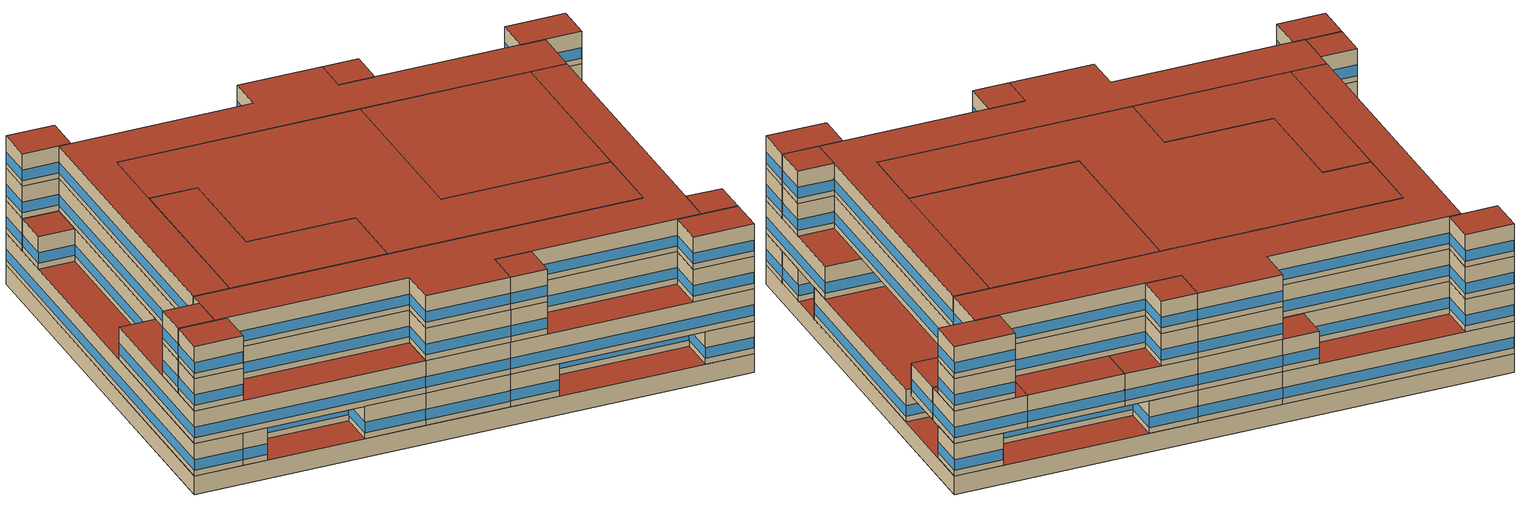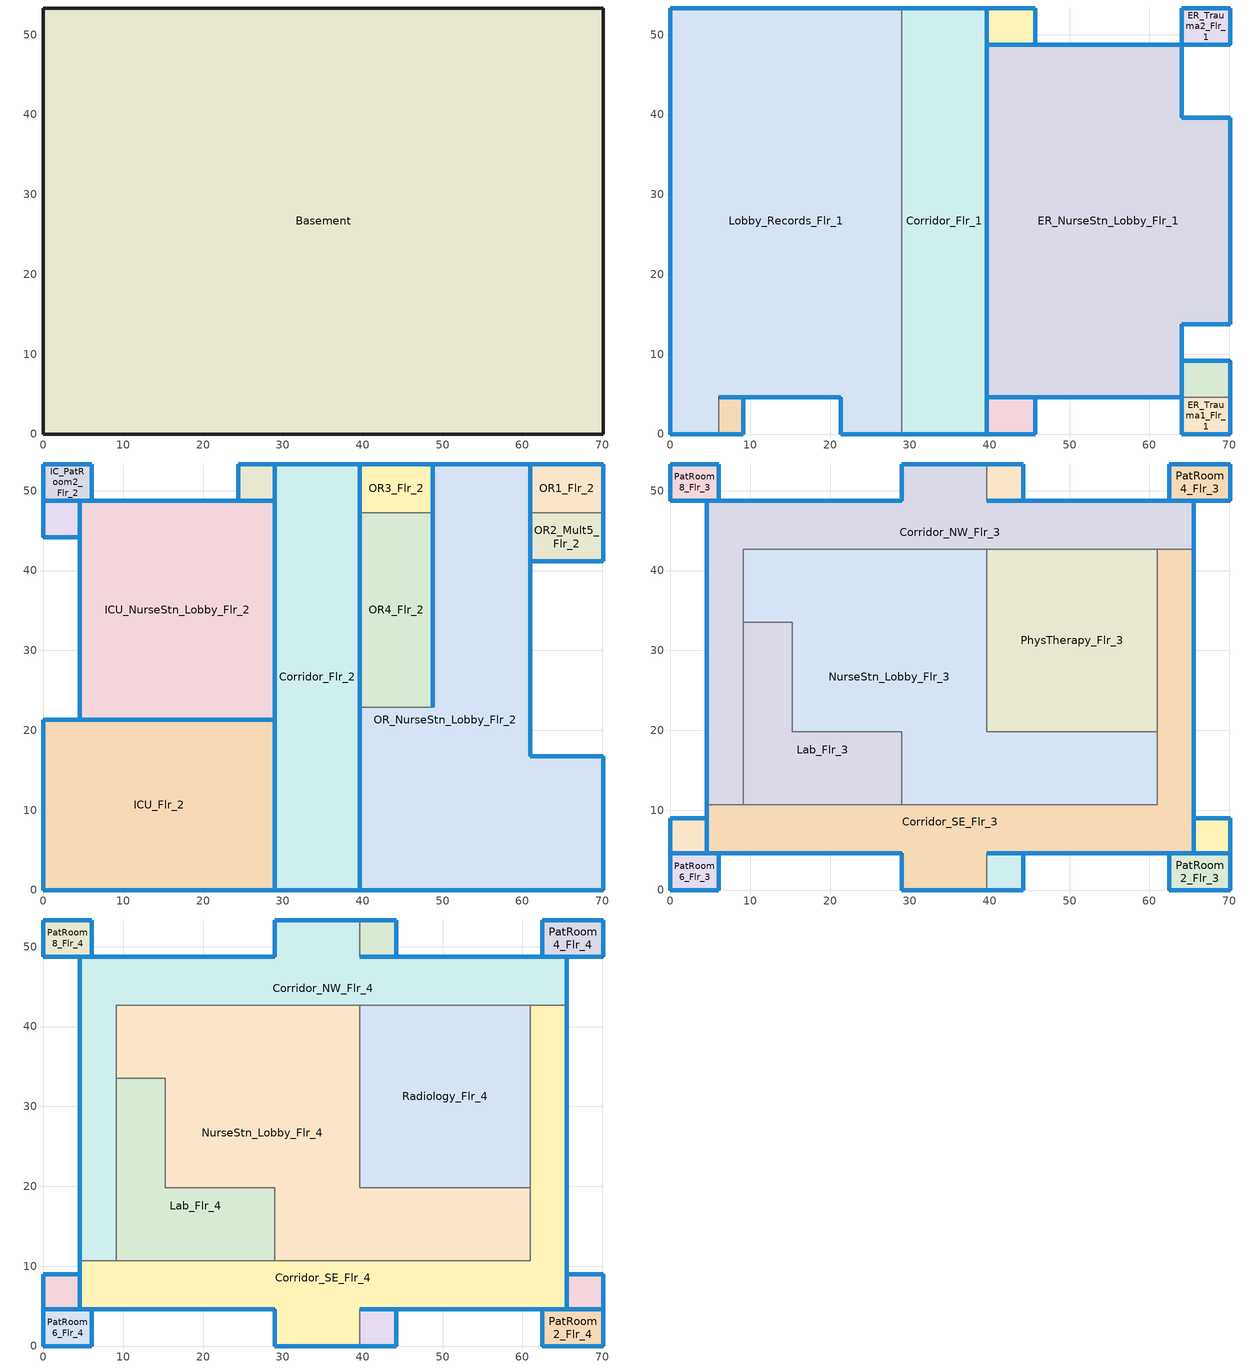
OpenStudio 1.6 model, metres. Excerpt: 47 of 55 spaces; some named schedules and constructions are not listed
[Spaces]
Basement
 floor ground: 70.1,53.34 70.1,0 0,0 0,53.34 z-2.44
 wall ground: 0,0 70.1,0 70.1,53.34 0,53.34 0,0 z-2.44:0
 roof outside: 70.1,0 70.1,53.34 0,53.34 0,0 z0
Office1_Mult4_Flr_1
 floor outside: 9.14,4.57 9.14,0 6.1,0 6.1,4.57 z0
 wall outside: 6.1,0 9.14,0 9.14,4.57 6.1,4.57 z0:4.27
 wall to Lobby_Records_Flr_1: 6.1,4.57 6.1,0 z0:4.27
 window: 6.12,0 9.12,0 / 9.12,4.57 6.12,4.57 z0.76:2.17; 9.14,0.03 9.14,4.55 z0.76:2.16
 roof outside: 9.14,0 9.14,4.57 6.1,4.57 6.1,0 z4.27
ER_NurseStn_Lobby_Flr_1
 floor outside: 64.01,48.77 64.01,39.62 70.1,39.62 70.1,13.72 64.01,13.72 64.01,4.57 39.62,4.57 39.62,48.77 z0
 wall outside: 64.01,13.72 70.1,13.72 70.1,39.62 64.01,39.62 64.01,48.77 39.62,48.77 39.62,4.57 64.01,4.57 64.01,13.72 z0:4.27
 window: 64.01,4.6 64.01,13.69 / 64.01,39.65 64.01,48.74 / 63.98,48.77 39.65,48.77 / 70.1,13.74 70.1,39.6 / 64.03,13.72 70.08,13.72 / 39.65,4.57 63.98,4.57 / 70.08,39.62 64.03,39.62 z0.76:2.15; 39.62,48.74 39.62,4.6 z0.76:2.14
 roof outside: 64.01,4.57 64.01,13.72 70.1,13.72 70.1,39.62 64.01,39.62 64.01,48.77 39.62,48.77 39.62,4.57 z4.27
ER_Trauma1_Flr_1
 floor outside: 70.1,4.57 70.1,0 64.01,0 64.01,4.57 z0
 wall outside: 64.01,4.57 64.01,0 70.1,0 70.1,4.57 z0:4.27
 wall to ER_Exam3_Mult4_Flr_1: 70.1,4.57 64.01,4.57 z0:4.27
 window: 64.03,0 70.08,0 z0.76:2.15; 64.01,4.55 64.01,0.03 / 70.1,0.03 70.1,4.55 z0.76:2.16
 roof outside: 70.1,0 70.1,4.57 64.01,4.57 64.01,0 z4.27
ER_Exam3_Mult4_Flr_1
 floor outside: 70.1,9.14 70.1,4.57 64.01,4.57 64.01,9.14 z0
 wall outside: 70.1,4.57 70.1,9.14 64.01,9.14 64.01,4.57 z0:4.27
 window: 70.1,4.6 70.1,9.12 / 64.01,9.12 64.01,4.6 z0.76:2.16; 70.08,9.14 64.03,9.14 z0.76:2.15
 roof outside: 70.1,4.57 70.1,9.14 64.01,9.14 64.01,4.57 z4.27
Lobby_Records_Flr_1
 floor outside: 28.96,53.34 28.96,0 21.34,0 21.34,4.57 6.1,4.57 6.1,0 0,0 0,53.34 z0
 wall outside: 6.1,4.57 21.34,4.57 21.34,0 28.96,0 / 28.96,53.34 0,53.34 0,0 6.1,0 z0:4.27
 wall to Corridor_Flr_1: 28.96,0 28.96,15.24 28.96,53.34 z0:4.27
 window: 0,53.31 0,0.03 z0.76:2.14; 21.37,0 28.93,0 / 0.03,0 6.07,0 / 28.93,53.34 0.03,53.34 / 6.12,4.57 21.32,4.57 z0.76:2.15; 21.34,4.55 21.34,0.03 z0.76:2.16
 roof outside: 28.96,0 28.96,53.34 0,53.34 0,0 6.1,0 6.1,4.57 21.34,4.57 21.34,0 z4.27
ER_Exam1_Mult4_Flr_1
 floor outside: 45.72,4.57 45.72,0 39.62,0 39.62,4.57 z0
 wall outside: 45.72,4.57 39.62,4.57 39.62,0 45.72,0 45.72,4.57 z0:4.27
 window: 39.62,4.55 39.62,0.03 / 45.72,0.03 45.72,4.55 z0.76:2.16; 39.65,0 45.69,0 / 45.69,4.57 39.65,4.57 z0.76:2.15
 roof outside: 45.72,0 45.72,4.57 39.62,4.57 39.62,0 z4.27
ER_Trauma2_Flr_1
 floor outside: 70.1,53.34 70.1,48.77 64.01,48.77 64.01,53.34 z0
 wall outside: 64.01,53.34 64.01,48.77 70.1,48.77 70.1,53.34 64.01,53.34 z0:4.27
 window: 70.08,53.34 64.03,53.34 / 64.03,48.77 70.08,48.77 z0.76:2.15; 70.1,48.79 70.1,53.31 / 64.01,53.31 64.01,48.79 z0.76:2.16
 roof outside: 70.1,48.77 70.1,53.34 64.01,53.34 64.01,48.77 z4.27
ER_Triage_Mult4_Flr_1
 floor outside: 45.72,53.34 45.72,48.77 39.62,48.77 39.62,53.34 z0
 wall outside: 39.62,48.77 45.72,48.77 45.72,53.34 39.62,53.34 39.62,48.77 z0:4.27
 window: 39.65,48.77 45.69,48.77 / 45.69,53.34 39.65,53.34 z0.76:2.15; 45.72,48.79 45.72,53.31 / 39.62,53.31 39.62,48.79 z0.76:2.16
 roof outside: 45.72,48.77 45.72,53.34 39.62,53.34 39.62,48.77 z4.27
Corridor_Flr_1
 floor outside: 39.62,53.34 39.62,0 28.96,0 28.96,53.34 z0
 wall outside: 28.96,0 39.62,0 39.62,53.34 28.96,53.34 z0:4.27
 window: 39.6,53.34 28.98,53.34 / 28.98,0 39.6,0 z0.76:2.15; 39.62,0.03 39.62,53.31 z0.76:2.14
IC_PatRoom1_Mult5_Flr_2
 floor outside: 28.96,53.34 28.96,48.77 24.38,48.77 24.38,53.34 z4.27
 wall outside: 28.96,53.34 24.38,53.34 24.38,48.77 28.96,48.77 28.96,53.34 z4.27:8.54
 window: 24.41,48.77 28.93,48.77 / 28.96,48.79 28.96,53.31 / 24.38,53.31 24.38,48.79 / 28.93,53.34 24.41,53.34 z5.03:6.43
 roof outside: 28.96,48.77 28.96,53.34 24.38,53.34 24.38,48.77 z8.54
ICU_Flr_2
 floor outside: 28.96,21.34 28.96,0 0,0 0,21.34 z4.27
 wall outside: 28.96,0 28.96,21.34 0,21.34 0,0 28.96,0 z4.27:8.54
 window: 28.96,0.03 28.96,21.32 / 28.93,21.34 0.03,21.34 / 0,21.32 0,0.03 / 0.03,0 28.93,0 z5.03:6.41
 roof outside: 28.96,0 28.96,21.34 0,21.34 0,0 z8.54
IC_PatRoom2_Flr_2
 floor outside: 6.1,53.34 6.1,48.77 0,48.77 0,53.34 z4.27
 wall outside: 0,53.34 0,48.77 6.1,48.77 6.1,53.34 0,53.34 z4.27:8.54
 window: 0,53.31 0,48.79 / 6.1,48.79 6.1,53.31 z5.03:6.43; 0.03,48.77 6.07,48.77 / 6.07,53.34 0.03,53.34 z5.03:6.42
OR1_Flr_2
 floor outside: 70.1,53.34 70.1,47.24 60.96,47.24 60.96,53.34 z4.27
 wall outside: 70.1,47.24 70.1,53.34 60.96,53.34 60.96,47.24 z4.27:8.54
 wall to OR2_Mult5_Flr_2: 60.96,47.24 70.1,47.24 z4.27:8.54
 window: 70.08,53.34 60.99,53.34 / 60.96,53.31 60.96,47.27 / 70.1,47.27 70.1,53.31 z5.03:6.42
 roof outside: 70.1,47.24 70.1,53.34 60.96,53.34 60.96,47.24 z8.54
OR4_Flr_2
 floor outside: 48.77,47.24 48.77,22.86 39.62,22.86 39.62,47.24 z4.27
 wall outside: 39.62,47.24 39.62,22.86 / 48.77,22.86 48.77,47.24 z4.27:8.54
 wall to OR_NurseStn_Lobby_Flr_2: 39.62,22.86 48.77,22.86 z4.27:8.54
 wall to OR3_Flr_2: 48.77,47.24 39.62,47.24 z4.27:8.54
 window: 39.62,47.22 39.62,22.89 / 48.77,22.89 48.77,47.22 z5.03:6.41
 roof outside: 48.77,22.86 48.77,47.24 39.62,47.24 39.62,22.86 z8.54
OR_NurseStn_Lobby_Flr_2
 floor outside: 60.96,53.34 60.96,16.76 70.1,16.76 70.1,0 39.62,0 39.62,22.86 48.77,22.86 48.77,53.34 z4.27
 wall outside: 39.62,22.86 39.62,0 70.1,0 70.1,16.76 60.96,16.76 60.96,53.34 48.77,53.34 48.77,22.86 z4.27:8.54
 window: 70.1,0.03 70.1,16.74 / 60.93,53.34 48.79,53.34 / 70.08,16.76 60.99,16.76 z5.03:6.42; 39.62,22.83 39.62,0.03 / 39.65,0 70.08,0 / 48.77,53.31 48.77,22.89 / 60.96,16.79 60.96,53.31 z5.03:6.41
 roof outside: 70.1,0 70.1,16.76 60.96,16.76 60.96,53.34 48.77,53.34 48.77,22.86 39.62,22.86 39.62,0 z8.54
ICU_NurseStn_Lobby_Flr_2
 floor outside: 28.96,48.77 28.96,21.34 4.57,21.34 4.57,48.77 z4.27
 wall outside: 28.96,21.34 28.96,48.77 4.57,48.77 4.57,21.34 28.96,21.34 z4.27:8.54
 window: 4.57,48.74 4.57,21.37 / 28.93,48.77 4.6,48.77 / 28.96,21.37 28.96,48.74 / 4.6,21.34 28.93,21.34 z5.03:6.41
 roof outside: 28.96,21.34 28.96,48.77 4.57,48.77 4.57,21.34 z8.54
IC_PatRoom3_Mult6_Flr_2
 floor outside: 4.57,48.77 4.57,44.2 0,44.2 0,48.77 z4.27
 wall outside: 4.57,48.77 0,48.77 0,44.2 4.57,44.2 4.57,48.77 z4.27:8.54
 window: 4.55,48.77 0.03,48.77 / 0.03,44.2 4.55,44.2 / 4.57,44.22 4.57,48.74 / 0,48.74 0,44.22 z5.03:6.43
 roof outside: 4.57,44.2 4.57,48.77 0,48.77 0,44.2 z8.54
OR3_Flr_2
 floor outside: 48.77,53.34 48.77,47.24 39.62,47.24 39.62,53.34 z4.27
 wall outside: 48.77,47.24 48.77,53.34 39.62,53.34 39.62,47.24 z4.27:8.54
 window: 48.77,47.27 48.77,53.31 / 48.74,53.34 39.65,53.34 / 39.62,53.31 39.62,47.27 z5.03:6.42
 roof outside: 48.77,47.24 48.77,53.34 39.62,53.34 39.62,47.24 z8.54
Corridor_Flr_2
 floor to Corridor_Flr_1: 39.62,53.34 39.62,0 28.96,0 28.96,53.34 z4.27
 wall outside: 39.62,53.34 28.96,53.34 28.96,0 39.62,0 39.62,53.34 z4.27:8.54
 window: 39.6,53.34 28.98,53.34 / 28.98,0 39.6,0 z5.03:6.42; 28.96,53.31 28.96,0.03 / 39.62,0.03 39.62,53.31 z5.03:6.41
 roof outside: 39.62,0 39.62,53.34 28.96,53.34 28.96,0 z8.54
OR2_Mult5_Flr_2
 floor outside: 70.1,47.24 70.1,41.15 60.96,41.15 60.96,47.24 z4.27
 wall outside: 60.96,47.24 60.96,41.15 70.1,41.15 70.1,47.24 z4.27:8.54
 window: 60.99,41.15 70.08,41.15 / 70.1,41.17 70.1,47.22 / 60.96,47.22 60.96,41.17 z5.03:6.42
 roof outside: 70.1,41.15 70.1,47.24 60.96,47.24 60.96,41.15 z8.54
Corridor_SE_Flr_3
 floor outside: 65.53,42.67 65.53,4.57 39.62,4.57 39.62,0 28.96,0 28.96,4.57 4.57,4.57 4.57,10.67 60.96,10.67 60.96,42.67 z8.54
 wall outside: 39.62,4.57 65.53,4.57 65.53,42.67 / 4.57,10.67 4.57,4.57 28.96,4.57 28.96,0 39.62,0 z8.54:12.8
 wall to NurseStn_Lobby_Flr_3: 60.96,19.81 60.96,10.67 28.96,10.67 z8.54:12.8
 wall to Corridor_NW_Flr_3: 65.53,42.67 60.96,42.67 / 9.14,10.67 4.57,10.67 z8.54:12.8
 wall to PhysTherapy_Flr_3: 60.96,42.67 60.96,19.81 z8.54:12.8
 wall to Lab_Flr_3: 28.96,10.67 9.14,10.67 z8.54:12.8
 wall to PatRoom1_Mult10_Flr_3: 39.62,0 39.62,4.57 z8.54:12.8
 window: 4.57,10.64 4.57,4.6 / 28.98,0 39.6,0 z9.3:10.69; 39.65,4.57 65.51,4.57 / 65.53,4.6 65.53,42.65 / 4.6,4.57 28.93,4.57 z9.3:10.68; 28.96,4.55 28.96,0.03 z9.3:10.7
Lab_Flr_3
 floor outside: 15.24,33.53 15.24,19.81 28.96,19.81 28.96,10.67 9.14,10.67 9.14,33.53 z8.54
 wall to Corridor_NW_Flr_3: 9.14,33.58 9.14,10.67 z8.54:12.8
 wall to NurseStn_Lobby_Flr_3: 28.96,10.67 28.96,19.81 15.24,19.81 15.24,33.53 9.14,33.53 z8.54:12.8
PatRoom5_Mult10_Flr_3
 floor outside: 44.2,53.34 44.2,48.77 39.62,48.77 39.62,53.34 z8.54
 wall outside: 39.62,48.77 44.2,48.77 44.2,53.34 39.62,53.34 z8.54:12.8
 wall to Corridor_NW_Flr_3: 39.62,53.34 39.62,48.77 z8.54:12.8
 window: 44.17,53.34 39.65,53.34 / 39.65,48.77 44.17,48.77 / 44.2,48.79 44.2,53.31 z9.3:10.7
PatRoom2_Flr_3
 floor outside: 70.1,4.57 70.1,0 62.48,0 62.48,4.57 z8.54
 wall outside: 70.1,0 70.1,4.57 62.48,4.57 62.48,0 70.1,0 z8.54:12.8
 window: 62.48,4.55 62.48,0.03 / 70.1,0.03 70.1,4.55 z9.3:10.7; 62.51,0 70.08,0 / 70.08,4.57 62.51,4.57 z9.3:10.69
NurseStn_Lobby_Flr_3
 floor outside: 39.62,42.67 39.62,19.81 60.96,19.81 60.96,10.67 28.96,10.67 28.96,19.81 15.24,19.81 15.24,33.53 9.14,33.53 9.14,42.67 z8.54
 wall to Corridor_NW_Flr_3: 39.62,42.67 9.14,42.67 9.14,33.53 z8.54:12.8
 wall to PhysTherapy_Flr_3: 60.96,19.81 39.62,19.81 39.62,42.67 z8.54:12.8
PatRoom8_Flr_3
 floor to IC_PatRoom2_Flr_2: 6.1,53.34 6.1,48.77 0,48.77 0,53.34 z8.54
 wall outside: 6.1,53.34 0,53.34 0,48.77 6.1,48.77 6.1,53.34 z8.54:12.8
 window: 0,53.31 0,48.79 / 6.1,48.79 6.1,53.31 z9.3:10.7; 6.07,53.34 0.03,53.34 / 0.03,48.77 6.07,48.77 z9.3:10.69
PatRoom6_Flr_3
 floor outside: 6.1,4.57 6.1,0 0,0 0,4.57 z8.54
 wall outside: 0,4.57 0,0 6.1,0 6.1,4.57 0,4.57 z8.54:12.8
 window: 0,4.55 0,0.03 / 6.1,0.03 6.1,4.55 z9.3:10.7; 6.07,4.57 0.03,4.57 / 0.03,0 6.07,0 z9.3:10.69
PatRoom3_Mult10_Flr_3
 floor outside: 70.1,8.99 70.1,4.57 65.53,4.57 65.53,8.99 z8.54
 wall outside: 65.53,8.99 65.53,4.57 70.1,4.57 70.1,8.99 65.53,8.99 z8.54:12.8
 window: 70.1,4.6 70.1,8.97 / 70.08,8.99 65.56,8.99 / 65.53,8.97 65.53,4.6 / 65.56,4.57 70.08,4.57 z9.3:10.7
PatRoom1_Mult10_Flr_3
 floor outside: 44.2,4.57 44.2,0 39.62,0 39.62,4.57 z8.54
 wall outside: 39.62,0 44.2,0 44.2,4.57 39.62,4.57 z8.54:12.8
 window: 39.65,0 44.17,0 / 44.2,0.03 44.2,4.55 / 44.17,4.57 39.65,4.57 z9.3:10.7
PhysTherapy_Flr_3
 floor outside: 60.96,42.67 60.96,19.81 39.62,19.81 39.62,42.67 z8.54
 wall to Corridor_NW_Flr_3: 60.96,42.67 39.62,42.67 z8.54:12.8
PatRoom4_Flr_3
 floor outside: 70.1,53.34 70.1,48.77 62.48,48.77 62.48,53.34 z8.54
 wall outside: 70.1,48.77 70.1,53.34 62.48,53.34 62.48,48.77 70.1,48.77 z8.54:12.8
 window: 62.48,53.31 62.48,48.79 / 70.1,48.79 70.1,53.31 z9.3:10.7; 70.08,53.34 62.51,53.34 / 62.51,48.77 70.08,48.77 z9.3:10.69
Corridor_NW_Flr_3
 floor outside: 39.62,53.34 39.62,48.77 65.53,48.77 65.53,42.67 9.14,42.67 9.14,10.67 4.57,10.67 4.57,48.77 28.96,48.77 28.96,53.34 z8.54
 wall outside: 39.62,53.34 28.96,53.34 28.96,48.77 4.57,48.77 4.57,10.67 / 65.53,42.67 65.53,48.77 39.62,48.77 z8.54:12.8
 window: 28.93,48.77 4.6,48.77 / 4.57,48.74 4.57,10.69 / 65.51,48.77 39.65,48.77 z9.3:10.68; 39.6,53.34 28.98,53.34 / 65.53,42.7 65.53,48.74 z9.3:10.69; 28.96,53.31 28.96,48.79 z9.3:10.7
PatRoom7_Mult10_Flr_3
 floor outside: 4.57,8.99 4.57,4.57 0,4.57 0,8.99 z8.54
 wall outside: 4.57,4.57 4.57,8.99 0,8.99 0,4.57 4.57,4.57 z8.54:12.8
 window: 0,8.97 0,4.6 / 4.57,4.6 4.57,8.97 / 0.03,4.57 4.55,4.57 / 4.55,8.99 0.03,8.99 z9.3:10.7
Lab_Flr_4
 floor to Lab_Flr_3: 15.24,33.53 15.24,19.81 28.96,19.81 28.96,10.67 9.14,10.67 9.14,33.53 z12.8
 wall to NurseStn_Lobby_Flr_4: 28.96,10.67 28.96,19.81 15.24,19.81 15.24,33.53 9.14,33.53 z12.8:17.07
 wall to Corridor_SE_Flr_4: 9.14,10.67 28.96,10.67 z12.8:17.07
 wall to Corridor_NW_Flr_4: 9.14,33.58 9.14,10.67 z12.8:17.07
 roof outside: 28.96,10.67 28.96,19.81 15.24,19.81 15.24,33.53 9.14,33.53 9.14,10.67 z17.07
Radiology_Flr_4
 floor to PhysTherapy_Flr_3: 60.96,42.67 60.96,19.81 39.62,19.81 39.62,42.67 z12.8
 wall to Corridor_NW_Flr_4: 60.96,42.67 39.62,42.67 z12.8:17.07
 wall to NurseStn_Lobby_Flr_4: 39.62,42.67 39.62,19.81 60.96,19.81 z12.8:17.07
 wall to Corridor_SE_Flr_4: 60.96,19.81 60.96,42.67 z12.8:17.07
 roof outside: 60.96,19.81 60.96,42.67 39.62,42.67 39.62,19.81 z17.07
PatRoom3_Mult10_Flr_4
 floor to PatRoom3_Mult10_Flr_3: 70.1,8.99 70.1,4.57 65.53,4.57 65.53,8.99 z12.8
 wall outside: 65.53,4.57 70.1,4.57 70.1,8.99 65.53,8.99 65.53,4.57 z12.8:17.07
 window: 70.1,4.6 70.1,8.97 / 65.56,4.57 70.08,4.57 / 65.53,8.97 65.53,4.6 / 70.08,8.99 65.56,8.99 z13.57:14.96
 roof outside: 70.1,4.57 70.1,8.99 65.53,8.99 65.53,4.57 z17.07
PatRoom1_Mult10_Flr_4
 floor to PatRoom1_Mult10_Flr_3: 44.2,4.57 44.2,0 39.62,0 39.62,4.57 z12.8
 wall outside: 39.62,0 44.2,0 44.2,4.57 39.62,4.57 z12.8:17.07
 wall to Corridor_SE_Flr_4: 39.62,4.57 39.62,0 z12.8:17.07
 window: 39.65,0 44.17,0 / 44.2,0.03 44.2,4.55 / 44.17,4.57 39.65,4.57 z13.57:14.96
 roof outside: 44.2,0 44.2,4.57 39.62,4.57 39.62,0 z17.07
Corridor_SE_Flr_4
 floor to Corridor_SE_Flr_3: 65.53,42.67 65.53,4.57 39.62,4.57 39.62,0 28.96,0 28.96,4.57 4.57,4.57 4.57,10.67 60.96,10.67 60.96,42.67 z12.8
 wall outside: 4.57,10.67 4.57,4.57 28.96,4.57 28.96,0 39.62,0 / 39.62,4.57 65.53,4.57 65.53,42.67 z12.8:17.07
 wall to NurseStn_Lobby_Flr_4: 60.96,19.81 60.96,10.67 28.96,10.67 z12.8:17.07
 wall to Corridor_NW_Flr_4: 65.53,42.67 60.96,42.67 / 9.14,10.67 4.57,10.67 z12.8:17.07
 window: 28.96,4.55 28.96,0.03 / 4.57,10.64 4.57,4.6 z13.57:14.96; 39.65,4.57 65.51,4.57 / 4.6,4.57 28.93,4.57 / 28.98,0 39.6,0 / 65.53,4.6 65.53,42.65 z13.57:14.95
 roof outside: 39.62,0 39.62,4.57 65.53,4.57 65.53,42.67 60.96,42.67 60.96,10.67 4.57,10.67 4.57,4.57 28.96,4.57 28.96,0 z17.07
Corridor_NW_Flr_4
 floor to Corridor_NW_Flr_3: 39.62,53.34 39.62,48.77 65.53,48.77 65.53,42.67 9.14,42.67 9.14,10.67 4.57,10.67 4.57,48.77 28.96,48.77 28.96,53.34 z12.8
 wall outside: 65.53,42.67 65.53,48.77 39.62,48.77 / 39.62,53.34 28.96,53.34 28.96,48.77 4.57,48.77 4.57,10.67 z12.8:17.07
 wall to PatRoom5_Mult10_Flr_4: 39.62,48.77 39.62,53.34 z12.8:17.07
 wall to NurseStn_Lobby_Flr_4: 9.14,33.58 9.14,42.67 39.62,42.67 z12.8:17.07
 window: 28.93,48.77 4.6,48.77 / 39.6,53.34 28.98,53.34 / 4.57,48.74 4.57,10.69 / 65.51,48.77 39.65,48.77 z13.57:14.95; 28.96,53.31 28.96,48.79 / 65.53,42.7 65.53,48.74 z13.57:14.96
 roof outside: 9.14,10.67 9.14,42.67 65.53,42.67 65.53,48.77 39.62,48.77 39.62,53.34 28.96,53.34 28.96,48.77 4.57,48.77 4.57,10.67 z17.07
PatRoom8_Flr_4
 floor to PatRoom8_Flr_3: 6.1,53.34 6.1,48.77 0,48.77 0,53.34 z12.8
 wall outside: 0,53.34 0,48.77 6.1,48.77 6.1,53.34 0,53.34 z12.8:17.07
 window: 6.1,48.79 6.1,53.31 / 6.07,53.34 0.03,53.34 / 0,53.31 0,48.79 / 0.03,48.77 6.07,48.77 z13.57:14.96
 roof outside: 6.1,48.77 6.1,53.34 0,53.34 0,48.77 z17.07
PatRoom2_Flr_4
 floor to PatRoom2_Flr_3: 70.1,4.57 70.1,0 62.48,0 62.48,4.57 z12.8
 wall outside: 62.48,0 70.1,0 70.1,4.57 62.48,4.57 62.48,0 z12.8:17.07
 window: 62.51,0 70.08,0 / 62.48,4.55 62.48,0.03 / 70.08,4.57 62.51,4.57 / 70.1,0.03 70.1,4.55 z13.57:14.96
 roof outside: 70.1,0 70.1,4.57 62.48,4.57 62.48,0 z17.07
PatRoom4_Flr_4
 floor to PatRoom4_Flr_3: 70.1,53.34 70.1,48.77 62.48,48.77 62.48,53.34 z12.8
 wall outside: 70.1,48.77 70.1,53.34 62.48,53.34 62.48,48.77 70.1,48.77 z12.8:17.07
 window: 62.48,53.31 62.48,48.79 / 70.08,53.34 62.51,53.34 / 62.51,48.77 70.08,48.77 / 70.1,48.79 70.1,53.31 z13.57:14.96
 roof outside: 70.1,48.77 70.1,53.34 62.48,53.34 62.48,48.77 z17.07
NurseStn_Lobby_Flr_4
 floor to NurseStn_Lobby_Flr_3: 39.62,42.67 39.62,19.81 60.96,19.81 60.96,10.67 28.96,10.67 28.96,19.81 15.24,19.81 15.24,33.53 9.14,33.53 9.14,42.67 z12.8
 roof outside: 60.96,10.67 60.96,19.81 39.62,19.81 39.62,42.67 9.14,42.67 9.14,33.53 15.24,33.53 15.24,19.81 28.96,19.81 28.96,10.67 z17.07
PatRoom5_Mult10_Flr_4
 floor to PatRoom5_Mult10_Flr_3: 44.2,53.34 44.2,48.77 39.62,48.77 39.62,53.34 z12.8
 wall outside: 39.62,48.77 44.2,48.77 44.2,53.34 39.62,53.34 z12.8:17.07
 window: 39.65,48.77 44.17,48.77 / 44.17,53.34 39.65,53.34 / 44.2,48.79 44.2,53.31 z13.57:14.96
 roof outside: 44.2,48.77 44.2,53.34 39.62,53.34 39.62,48.77 z17.07
PatRoom6_Flr_4
 floor to PatRoom6_Flr_3: 6.1,4.57 6.1,0 0,0 0,4.57 z12.8
 wall outside: 0,4.57 0,0 6.1,0 6.1,4.57 0,4.57 z12.8:17.07
 window: 0,4.55 0,0.03 / 6.1,0.03 6.1,4.55 / 6.07,4.57 0.03,4.57 / 0.03,0 6.07,0 z13.57:14.96
 roof outside: 6.1,0 6.1,4.57 0,4.57 0,0 z17.07
PatRoom7_Mult10_Flr_4
 floor to PatRoom7_Mult10_Flr_3: 4.57,8.99 4.57,4.57 0,4.57 0,8.99 z12.8
 wall outside: 4.57,8.99 0,8.99 0,4.57 4.57,4.57 4.57,8.99 z12.8:17.07
 window: 4.57,4.6 4.57,8.97 / 0,8.97 0,4.6 / 4.55,8.99 0.03,8.99 / 0.03,4.57 4.55,4.57 z13.57:14.96
 roof outside: 4.57,4.57 4.57,8.99 0,8.99 0,4.57 z17.07
[Site]
Calgary Int'l_AB_CAN: Latitude {deg}=51.12; Longitude {deg}=-114.02; Time Zone {hr}=-7; Elevation {m}=1084; Terrain=City
[Building]
c:/test//Hospital.osm: North Axis {deg}=0; Default Construction Set=DND-Concrete at climate 7a
[Site:WaterMainsTemperature]
Calculation Method=Correlation; Annual Average Outdoor Air Temperature {C}=3.94167; Maximum Difference In Monthly Average Outdoor Air Temperatures {deltaC}=25
[SizingPeriod:DesignDay] Barometric Pressure {Pa}=88963; Sky Clearness=0; Rain Indicator=0; Snow Indicator=0; Day of Month=21; Daylight Saving Time Indicator=0; Humidity Indicating Type=Wetbulb; Dry-Bulb Temperature Range Modifier Type=DefaultMultipliers
Name | Maximum Dry-Bulb Temperature {C} | Daily Dry-Bulb Temperature Range {deltaC} | Humidity Indicating Conditions at Maximum Dry-Bulb {BasedOnField A3} | Wind Speed {m/s} | Wind Direction {deg} | Month | Day Type | Solar Model Indicator | ASHRAE Taub | ASHRAE Taud
Calgary Int'l Ann Htg 99.6% Condns DB | -29.1 | 0 | -29.1 | 2.9 | 0 | 1 | WinterDesignDay | ASHRAEClearSky
Calgary Int'l Ann Clg .4% Condns DB=>MWB | 28.6 | 12.3 | 15.7 | 4.6 | 160 | 7 | SummerDesignDay | ASHRAETau | 0.341 | 2.408
Calgary Int'l Ann Clg .4% Condns WB=>MDB | 25.4 | 12.3 | 17.3 | 4.6 | 160 | 7 | SummerDesignDay | ASHRAETau | 0.341 | 2.408
[DefaultConstructionSet]
DND-Concrete at climate 7a: Default Exterior Surface Constructions=DND-Concrete at climate 7a; Default Interior Surface Constructions=000_Interior_DefSurfCons 12; Default Ground Contact Surface Constructions=DND-Concrete at climate 7a 1; Default Exterior SubSurface Constructions=DND-Concrete at climate 7a; Default Interior SubSurface Constructions=000_Interior_DefSubCons 12; Interior Partition Construction=000_Interior Partition
[DefaultSurfaceConstructions]
Name | Floor Construction | Wall Construction | Roof Ceiling Construction
000_Interior_DefSurfCons 12 | 000_Interior Floor | 000_Interior Wall | 000_Interior Ceiling
DND-Concrete at climate 7a | Customized opaque construction {7f6521d4-256e-4006-aab1-1d3828f15e9c} to conductance of 0.162 | Customized opaque construction {9fed712e-db3c-490e-b811-ae2a8822dddc} to conductance of 0.21 | Customized opaque construction {4cf93b7c-9aa1-4211-8e30-8314ce465005} to conductance of 0.162
DND-Concrete at climate 7a 1 | Customized opaque construction {4d4f41e2-c3e0-4882-bc8c-aaafe5318780} to conductance of 0.757 | Customized opaque construction {acfffb06-200d-4ce0-ae2d-8713ef79d2e4} to conductance of 0.284 | Customized opaque construction {7f6521d4-256e-4006-aab1-1d3828f15e9c} to conductance of 0.284
[DefaultSubSurfaceConstructions]
Name | Fixed Window Construction | Operable Window Construction | Door Construction | Glass Door Construction | Skylight Construction | Tubular Daylight Dome Construction | Tubular Daylight Diffuser Construction | Overhead Door Construction
000_Interior_DefSubCons 12 | 000_Interior Window | 000_Interior Window | 000_Interior Door | 000_Exterior Window | 000_Exterior Window | 000_Interior Window | 000_Interior Window
DND-Concrete at climate 7a | Customized Fenestration: cond=0.220 tvis=0.210 tsol=0.500 | Customized Fenestration: cond=0.220 tvis=0.210 tsol=0.500 | Customized opaque construction {0357a9b3-4100-428a-b3e6-c52b30722b54} to conductance of 2.2 | Customized Fenestration: cond=0.220 tvis=0.210 tsol=0.500 | Customized Fenestration: cond=0.220 tvis=0.210 tsol=0.500 | Customized Fenestration: cond=0.220 tvis=0.210 tsol=0.500 | Customized Fenestration: cond=0.220 tvis=0.210 tsol=0.500 | Customized opaque construction {94820953-1e85-4559-a668-608ce9c36d2b} to conductance of 2.2
[Construction]
000_Interior Partition; 000_Interior Door: 000_G05 25mm wood
000_Interior Floor: 000_F16 Acoustic tile, 000_F05 Ceiling air space resistance, 000_M11 100mm lightweight concrete
000_Interior Wall: 000_G01a 19mm gypsum board, 000_F04 Wall air space resistance, 000_G01a 19mm gypsum board
000_Interior Ceiling: 000_M11 100mm lightweight concrete, 000_F05 Ceiling air space resistance, 000_F16 Acoustic tile
000_Interior Window: 000_Clear 3mm
000_Exterior Window: 000_Clear 3mm, 000_Air 13mm, 000_Clear 3mm
Customized Fenestration: cond=0.220 tvis=0.210 tsol=0.500: Customized Fenestration:: cond=0.220 tvis=0.210 tsol=0.500
[Material]
Name | Roughness | Thickness | Conductivity | Density | Specific Heat
000_G05 25mm wood | MediumSmooth | 0.0254 | 0.15 | 608 | 1630
000_G01a 19mm gypsum board | MediumSmooth | 0.019 | 0.16 | 800 | 1090
000_F16 Acoustic tile | MediumSmooth | 0.0191 | 0.06 | 368 | 590
000_M11 100mm lightweight concrete | MediumRough | 0.1016 | 0.53 | 1280 | 840
[Material:AirGap]
Name | Thermal Resistance
000_F05 Ceiling air space resistance | 0.18
000_F04 Wall air space resistance | 0.15
[WindowMaterial:SimpleGlazingSystem]
Customized Fenestration:: cond=0.220 tvis=0.210 tsol=0.500: U-Factor {W/m2-K}=2.2; Solar Heat Gain Coefficient=0.6; Visible Transmittance=0.21
[WindowMaterial:Glazing]
000_Clear 3mm: Optical Data Type=SpectralAverage; Thickness=0.003; Solar Transmittance at Normal Incidence=0.837; Front Side Solar Reflectance at Normal Incidence=0.075; Back Side Solar Reflectance at Normal Incidence=0.075; Visible Transmittance at Normal Incidence=0.898; Front Side Visible Reflectance at Normal Incidence=0.081; Back Side Visible Reflectance at Normal Incidence=0.081; Infrared Transmittance at Normal Incidence=0; Front Side Infrared Hemispherical Emissivity=0.84; Back Side Infrared Hemispherical Emissivity=0.84; Conductivity=0.9
[WindowMaterial:Gas]
000_Air 13mm: Gas Type=Air; Thickness=0.0127
[ThermalZone] Use Ideal Air Loads=Yes
Name | Multiplier | Thermostat
Corridor_SE_Flr_3 Thermal Zone; OR_NurseStn_Lobby_Flr_2 Thermal Zone; Radiology_Flr_4 Thermal Zone; NurseStn_Lobby_Flr_4 Thermal Zone; ER_NurseStn_Lobby_Flr_1 Thermal Zone; ICU_Flr_2 Thermal Zone; IC_PatRoom2_Flr_2 Thermal Zone; Corridor_SE_Flr_4 Thermal Zone; Corridor_NW_Flr_4 Thermal Zone; Corridor_NW_Flr_3 Thermal Zone; PatRoom2_Flr_3 Thermal Zone; PatRoom8_Flr_3 Thermal Zone; NurseStn_Lobby_Flr_3 Thermal Zone; PatRoom4_Flr_3 Thermal Zone; PatRoom6_Flr_3 Thermal Zone; ICU_NurseStn_Lobby_Flr_2 Thermal Zone; ER_Trauma1_Flr_1 Thermal Zone; Corridor_Flr_2 Thermal Zone; OR1_Flr_2 Thermal Zone; ER_Trauma2_Flr_1 Thermal Zone; PatRoom2_Flr_4 Thermal Zone; OR3_Flr_2 Thermal Zone; OR4_Flr_2 Thermal Zone; PatRoom8_Flr_4 Thermal Zone; PatRoom4_Flr_4 Thermal Zone; Corridor_Flr_1 Thermal Zone; Basement Thermal Zone; PatRoom6_Flr_4 Thermal Zone | 1 | NECB-H
IC_PatRoom1_Mult5_Flr_2 Thermal Zone; OR2_Mult5_Flr_2 Thermal Zone | 5 | NECB-H
Office1_Mult4_Flr_1 Thermal Zone | 4 | NECB-A
PatRoom5_Mult10_Flr_3 Thermal Zone; PatRoom3_Mult10_Flr_3 Thermal Zone; PatRoom3_Mult10_Flr_4 Thermal Zone; PatRoom1_Mult10_Flr_4 Thermal Zone; PatRoom1_Mult10_Flr_3 Thermal Zone; PatRoom5_Mult10_Flr_4 Thermal Zone; PatRoom7_Mult10_Flr_4 Thermal Zone; PatRoom7_Mult10_Flr_3 Thermal Zone | 10 | NECB-H
Lab_Flr_4 Thermal Zone; Lab_Flr_3 Thermal Zone; Lobby_Records_Flr_1 Thermal Zone | 1 | NECB-A
ER_Triage_Mult4_Flr_1 Thermal Zone; ER_Exam1_Mult4_Flr_1 Thermal Zone; ER_Exam3_Mult4_Flr_1 Thermal Zone | 4 | NECB-H
PhysTherapy_Flr_3 Thermal Zone | 1 | NECB-C
IC_PatRoom3_Mult6_Flr_2 Thermal Zone | 6 | NECB-H
[Space] Building Story=1; Part of Total Floor Area=Yes
Name | Space Type | Thermal Zone
Corridor_SE_Flr_3 | NECB-Corr. >= 2.4m wide-H | Corridor_SE_Flr_3 Thermal Zone
IC_PatRoom1_Mult5_Flr_2 | NECB-Hospital - patient room | IC_PatRoom1_Mult5_Flr_2 Thermal Zone
Office1_Mult4_Flr_1 | NECB-Office - enclosed | Office1_Mult4_Flr_1 Thermal Zone
OR_NurseStn_Lobby_Flr_2 | NECB-Hospital - nurses' station | OR_NurseStn_Lobby_Flr_2 Thermal Zone
PatRoom5_Mult10_Flr_3 | NECB-Hospital - patient room | PatRoom5_Mult10_Flr_3 Thermal Zone
Lab_Flr_4 | NECB-Lab - research | Lab_Flr_4 Thermal Zone
PatRoom3_Mult10_Flr_3 | NECB-Hospital - patient room | PatRoom3_Mult10_Flr_3 Thermal Zone
Radiology_Flr_4 | NECB-Hospital - radiology/imaging | Radiology_Flr_4 Thermal Zone
PatRoom3_Mult10_Flr_4 | NECB-Hospital - patient room | PatRoom3_Mult10_Flr_4 Thermal Zone
Lab_Flr_3 | NECB-Lab - research | Lab_Flr_3 Thermal Zone
PatRoom1_Mult10_Flr_4 | NECB-Hospital - patient room | PatRoom1_Mult10_Flr_4 Thermal Zone
NurseStn_Lobby_Flr_4 | NECB-Hospital - nurses' station | NurseStn_Lobby_Flr_4 Thermal Zone
ER_NurseStn_Lobby_Flr_1 | NECB-Hospital - nurses' station | ER_NurseStn_Lobby_Flr_1 Thermal Zone
ICU_Flr_2 | NECB-Hospital - recovery | ICU_Flr_2 Thermal Zone
IC_PatRoom2_Flr_2 | NECB-Hospital - patient room | IC_PatRoom2_Flr_2 Thermal Zone
OR2_Mult5_Flr_2 | NECB-Hospital - operating room | OR2_Mult5_Flr_2 Thermal Zone
Corridor_SE_Flr_4 | NECB-Corr. >= 2.4m wide-H | Corridor_SE_Flr_4 Thermal Zone
ER_Triage_Mult4_Flr_1 | NECB-Hospital - emergency | ER_Triage_Mult4_Flr_1 Thermal Zone
PatRoom1_Mult10_Flr_3 | NECB-Hospital - patient room | PatRoom1_Mult10_Flr_3 Thermal Zone
Corridor_NW_Flr_4 | NECB-Corr. >= 2.4m wide-H | Corridor_NW_Flr_4 Thermal Zone
Corridor_NW_Flr_3 | NECB-Corr. >= 2.4m wide-H | Corridor_NW_Flr_3 Thermal Zone
PatRoom2_Flr_3 | NECB-Hospital - patient room | PatRoom2_Flr_3 Thermal Zone
PatRoom8_Flr_3 | NECB-Hospital - patient room | PatRoom8_Flr_3 Thermal Zone
NurseStn_Lobby_Flr_3 | NECB-Hospital - nurses' station | NurseStn_Lobby_Flr_3 Thermal Zone
PatRoom4_Flr_3 | NECB-Hospital - patient room | PatRoom4_Flr_3 Thermal Zone
PatRoom6_Flr_3 | NECB-Hospital - patient room | PatRoom6_Flr_3 Thermal Zone
ICU_NurseStn_Lobby_Flr_2 | NECB-Hospital - nurses' station | ICU_NurseStn_Lobby_Flr_2 Thermal Zone
ER_Exam1_Mult4_Flr_1 | NECB-Hospital - emergency | ER_Exam1_Mult4_Flr_1 Thermal Zone
ER_Trauma1_Flr_1 | NECB-Hospital - emergency | ER_Trauma1_Flr_1 Thermal Zone
Corridor_Flr_2 | NECB-Corr. >= 2.4m wide-H | Corridor_Flr_2 Thermal Zone
OR1_Flr_2 | NECB-Hospital - operating room | OR1_Flr_2 Thermal Zone
PatRoom5_Mult10_Flr_4 | NECB-Hospital - patient room | PatRoom5_Mult10_Flr_4 Thermal Zone
ER_Exam3_Mult4_Flr_1 | NECB-Hospital - emergency | ER_Exam3_Mult4_Flr_1 Thermal Zone
Lobby_Records_Flr_1 | NECB-Office - enclosed | Lobby_Records_Flr_1 Thermal Zone
PhysTherapy_Flr_3 | NECB-Hospital - physical therapy | PhysTherapy_Flr_3 Thermal Zone
ER_Trauma2_Flr_1 | NECB-Hospital - emergency | ER_Trauma2_Flr_1 Thermal Zone
PatRoom2_Flr_4 | NECB-Hospital - patient room | PatRoom2_Flr_4 Thermal Zone
OR3_Flr_2 | NECB-Hospital - operating room | OR3_Flr_2 Thermal Zone
OR4_Flr_2 | NECB-Hospital - operating room | OR4_Flr_2 Thermal Zone
PatRoom8_Flr_4 | NECB-Hospital - patient room | PatRoom8_Flr_4 Thermal Zone
PatRoom4_Flr_4 | NECB-Hospital - patient room | PatRoom4_Flr_4 Thermal Zone
Corridor_Flr_1 | NECB-Corr. >= 2.4m wide-H | Corridor_Flr_1 Thermal Zone
Basement | NECB-Electrical/Mechanical-H | Basement Thermal Zone
PatRoom6_Flr_4 | NECB-Hospital - patient room | PatRoom6_Flr_4 Thermal Zone
IC_PatRoom3_Mult6_Flr_2 | NECB-Hospital - patient room | IC_PatRoom3_Mult6_Flr_2 Thermal Zone
PatRoom7_Mult10_Flr_4 | NECB-Hospital - patient room | PatRoom7_Mult10_Flr_4 Thermal Zone
PatRoom7_Mult10_Flr_3 | NECB-Hospital - patient room | PatRoom7_Mult10_Flr_3 Thermal Zone
[BuildingStory]
1
[DefaultScheduleSet] Infiltration Schedule=FRACTION_ALWAYS_ON
Name | Hours of Operation Schedule | Number of People Schedule | Lighting Schedule | Electric Equipment Schedule | Hot Water Equipment Schedule | Other Equipment Schedule
NECB-A | NECB-A-Fan | NECB-A-Occ | NECB-A-Ltg | NECB-A-Equ | NECB-A-HW | NECB-A-Proc
NECB-C | NECB-C-Fan | NECB-C-Occ | NECB-C-Ltg | NECB-C-Equ | NECB-C-HW | NECB-C-Proc
NECB-H | NECB-H-Fan | NECB-H-Occ | NECB-H-Ltg | NECB-H-Equ | NECB-H-HW | NECB-H-Proc
[ThermostatSetpoint:DualSetpoint]
Name | Heating Setpoint Temperature Schedule | Cooling Setpoint Temperature Schedule
NECB-A | NECB-A-Htg | NECB-A-Clg
NECB-C | NECB-C-Htg | NECB-C-Clg
NECB-H | NECB-H-Htg | NECB-H-Clg
[People:Definition] Number of People Calculation Method=Area/Person; Fraction Radiant=0.3
Name | Space Floor Area per Person {m2/person}
NECB-Corr. >= 2.4m wide-sched-H-people-def | 100
NECB-Electrical/Mechanical-sched-H-people-def | 200
NECB-Lab - research-sched-A-people-def; NECB-Office - enclosed-sched-A-people-def; NECB-Hospital - emergency-sched-H-people-def; NECB-Hospital - nurses' station-sched-H-people-def; NECB-Hospital - operating room-sched-H-people-def; NECB-Hospital - patient room-sched-H-people-def; NECB-Hospital - physical therapy-sched-C-people-def; NECB-Hospital - radiology/imaging-sched-H-people-def; NECB-Hospital - recovery-sched-H-people-def | 20
[ElectricEquipment:Definition] Design Level Calculation Method=Watts/Area
Name | Watts per Space Floor Area {W/m2}
NECB-Electrical/Mechanical-sched-H-elec-def | 1
NECB-Lab - research-sched-A-elec-def; NECB-Hospital - emergency-sched-H-elec-def; NECB-Hospital - operating room-sched-H-elec-def; NECB-Hospital - patient room-sched-H-elec-def; NECB-Hospital - physical therapy-sched-C-elec-def; NECB-Hospital - radiology/imaging-sched-H-elec-def; NECB-Hospital - recovery-sched-H-elec-def | 10
NECB-Office - enclosed-sched-A-elec-def | 7.5
NECB-Hospital - nurses' station-sched-H-elec-def | 2.5
[Lights:Definition] Design Level Calculation Method=Watts/Area
Name | Watts per Space Floor Area {W/m2}
NECB-Corr. >= 2.4m wide-sched-H-lights-def | 7.1
NECB-Electrical/Mechanical-sched-H-lights-def | 13.3
NECB-Lab - research-sched-A-lights-def | 23.6
NECB-Office - enclosed-sched-A-lights-def | 11.9
NECB-Hospital - emergency-sched-H-lights-def | 24.3
NECB-Hospital - nurses' station-sched-H-lights-def | 9.4
NECB-Hospital - operating room-sched-H-lights-def | 20.3
NECB-Hospital - patient room-sched-H-lights-def | 6.7
NECB-Hospital - physical therapy-sched-C-lights-def | 9.8
NECB-Hospital - radiology/imaging-sched-H-lights-def | 14.2
NECB-Hospital - recovery-sched-H-lights-def | 12.4
[HotWaterEquipment:Definition] Design Level Calculation Method=Watts/Area
Name | Watts per Space Floor Area {W/m2}
NECB-Lab - research-sched-A-dhw-def; NECB-Hospital - emergency-sched-H-dhw-def; NECB-Hospital - recovery-sched-H-dhw-def | 180
NECB-Office - enclosed-sched-A-dhw-def; NECB-Hospital - patient room-sched-H-dhw-def; NECB-Hospital - radiology/imaging-sched-H-dhw-def | 90
NECB-Hospital - nurses' station-sched-H-dhw-def; NECB-Hospital - physical therapy-sched-C-dhw-def | 45
NECB-Hospital - operating room-sched-H-dhw-def | 300
[People] Activity Level Schedule=activity 120W; Multiplier=1
Name | People Definition | Space or SpaceType
NECB-Corr. >= 2.4m wide-sched-H-people | NECB-Corr. >= 2.4m wide-sched-H-people-def | NECB-Corr. >= 2.4m wide-H
NECB-Electrical/Mechanical-sched-H-people | NECB-Electrical/Mechanical-sched-H-people-def | NECB-Electrical/Mechanical-H
NECB-Lab - research-sched-A-people | NECB-Lab - research-sched-A-people-def | NECB-Lab - research
NECB-Office - enclosed-sched-A-people | NECB-Office - enclosed-sched-A-people-def | NECB-Office - enclosed
NECB-Hospital - emergency-sched-H-people | NECB-Hospital - emergency-sched-H-people-def | NECB-Hospital - emergency
NECB-Hospital - nurses' station-sched-H-people | NECB-Hospital - nurses' station-sched-H-people-def | NECB-Hospital - nurses' station
NECB-Hospital - operating room-sched-H-people | NECB-Hospital - operating room-sched-H-people-def | NECB-Hospital - operating room
NECB-Hospital - patient room-sched-H-people | NECB-Hospital - patient room-sched-H-people-def | NECB-Hospital - patient room
NECB-Hospital - physical therapy-sched-C-people | NECB-Hospital - physical therapy-sched-C-people-def | NECB-Hospital - physical therapy
NECB-Hospital - radiology/imaging-sched-H-people | NECB-Hospital - radiology/imaging-sched-H-people-def | NECB-Hospital - radiology/imaging
NECB-Hospital - recovery-sched-H-people | NECB-Hospital - recovery-sched-H-people-def | NECB-Hospital - recovery
[Lights] Multiplier=1
Name | Lights Definition | Space or SpaceType
NECB-Corr. >= 2.4m wide-sched-H-lights | NECB-Corr. >= 2.4m wide-sched-H-lights-def | NECB-Corr. >= 2.4m wide-H
NECB-Electrical/Mechanical-sched-H-lights | NECB-Electrical/Mechanical-sched-H-lights-def | NECB-Electrical/Mechanical-H
NECB-Lab - research-sched-A-lights | NECB-Lab - research-sched-A-lights-def | NECB-Lab - research
NECB-Office - enclosed-sched-A-lights | NECB-Office - enclosed-sched-A-lights-def | NECB-Office - enclosed
NECB-Hospital - emergency-sched-H-lights | NECB-Hospital - emergency-sched-H-lights-def | NECB-Hospital - emergency
NECB-Hospital - nurses' station-sched-H-lights | NECB-Hospital - nurses' station-sched-H-lights-def | NECB-Hospital - nurses' station
NECB-Hospital - operating room-sched-H-lights | NECB-Hospital - operating room-sched-H-lights-def | NECB-Hospital - operating room
NECB-Hospital - patient room-sched-H-lights | NECB-Hospital - patient room-sched-H-lights-def | NECB-Hospital - patient room
NECB-Hospital - physical therapy-sched-C-lights | NECB-Hospital - physical therapy-sched-C-lights-def | NECB-Hospital - physical therapy
NECB-Hospital - radiology/imaging-sched-H-lights | NECB-Hospital - radiology/imaging-sched-H-lights-def | NECB-Hospital - radiology/imaging
NECB-Hospital - recovery-sched-H-lights | NECB-Hospital - recovery-sched-H-lights-def | NECB-Hospital - recovery
[DesignSpecification:OutdoorAir] Outdoor Air Method=Maximum; Outdoor Air Flow per Floor Area {m3/s-m2}=0; Outdoor Air Flow Rate {m3/s}=0; Outdoor Air Flow Air Changes per Hour {1/hr}=0; Outdoor Air Flow Rate Fraction Schedule=FRACTION_ALWAYS_ON
Name | Outdoor Air Flow per Person {m3/s-person}
NECB-Corr. >= 2.4m wide-sched-H-oa; NECB-Hospital - nurses' station-sched-H-oa; NECB-Hospital - patient room-sched-H-oa | 0.0304977
NECB-Electrical/Mechanical-sched-H-oa | 0.0609954
NECB-Lab - research-sched-A-oa | 0.0437134
NECB-Office - enclosed-sched-A-oa | 0.00864102
NECB-Hospital - emergency-sched-H-oa | 0.0609955
NECB-Hospital - operating room-sched-H-oa; NECB-Hospital - recovery-sched-H-oa | 0.0914932
NECB-Hospital - physical therapy-sched-C-oa; NECB-Hospital - radiology/imaging-sched-H-oa | 0.0457466
[SpaceInfiltration:DesignFlowRate] Schedule=FRACTION_ALWAYS_ON; Design Flow Rate Calculation Method=Flow/ExteriorArea; Flow per Exterior Surface Area {m3/s-m2}=0.00025; Constant Term Coefficient=1; Temperature Term Coefficient=0; Velocity Term Coefficient=0; Velocity Squared Term Coefficient=0
Name | Space or SpaceType
NECB-Corr. >= 2.4m wide-sched-H-inf | NECB-Corr. >= 2.4m wide-H
NECB-Electrical/Mechanical-sched-H-inf | NECB-Electrical/Mechanical-H
NECB-Lab - research-sched-A-inf | NECB-Lab - research
NECB-Office - enclosed-sched-A-inf | NECB-Office - enclosed
NECB-Hospital - emergency-sched-H-inf | NECB-Hospital - emergency
NECB-Hospital - nurses' station-sched-H-inf | NECB-Hospital - nurses' station
NECB-Hospital - operating room-sched-H-inf | NECB-Hospital - operating room
NECB-Hospital - patient room-sched-H-inf | NECB-Hospital - patient room
NECB-Hospital - physical therapy-sched-C-inf | NECB-Hospital - physical therapy
NECB-Hospital - radiology/imaging-sched-H-inf | NECB-Hospital - radiology/imaging
NECB-Hospital - recovery-sched-H-inf | NECB-Hospital - recovery
[SpaceType]
Name | Default Schedule Set | Design Specification Outdoor Air Object
NECB-Corr. >= 2.4m wide-H | NECB-H | NECB-Corr. >= 2.4m wide-sched-H-oa
NECB-Electrical/Mechanical-H | NECB-H | NECB-Electrical/Mechanical-sched-H-oa
NECB-Lab - research | NECB-A | NECB-Lab - research-sched-A-oa
NECB-Office - enclosed | NECB-A | NECB-Office - enclosed-sched-A-oa
NECB-Hospital - emergency | NECB-H | NECB-Hospital - emergency-sched-H-oa
NECB-Hospital - nurses' station | NECB-H | NECB-Hospital - nurses' station-sched-H-oa
NECB-Hospital - operating room | NECB-H | NECB-Hospital - operating room-sched-H-oa
NECB-Hospital - patient room | NECB-H | NECB-Hospital - patient room-sched-H-oa
NECB-Hospital - physical therapy | NECB-C | NECB-Hospital - physical therapy-sched-C-oa
NECB-Hospital - radiology/imaging | NECB-H | NECB-Hospital - radiology/imaging-sched-H-oa
NECB-Hospital - recovery | NECB-H | NECB-Hospital - recovery-sched-H-oa
[ElectricEquipment] Multiplier=1
Name | Electric Equipment Definition | Space or SpaceType
NECB-Electrical/Mechanical-sched-H-elec | NECB-Electrical/Mechanical-sched-H-elec-def | NECB-Electrical/Mechanical-H
NECB-Lab - research-sched-A-elec | NECB-Lab - research-sched-A-elec-def | NECB-Lab - research
NECB-Office - enclosed-sched-A-elec | NECB-Office - enclosed-sched-A-elec-def | NECB-Office - enclosed
NECB-Hospital - emergency-sched-H-elec | NECB-Hospital - emergency-sched-H-elec-def | NECB-Hospital - emergency
NECB-Hospital - nurses' station-sched-H-elec | NECB-Hospital - nurses' station-sched-H-elec-def | NECB-Hospital - nurses' station
NECB-Hospital - operating room-sched-H-elec | NECB-Hospital - operating room-sched-H-elec-def | NECB-Hospital - operating room
NECB-Hospital - patient room-sched-H-elec | NECB-Hospital - patient room-sched-H-elec-def | NECB-Hospital - patient room
NECB-Hospital - physical therapy-sched-C-elec | NECB-Hospital - physical therapy-sched-C-elec-def | NECB-Hospital - physical therapy
NECB-Hospital - radiology/imaging-sched-H-elec | NECB-Hospital - radiology/imaging-sched-H-elec-def | NECB-Hospital - radiology/imaging
NECB-Hospital - recovery-sched-H-elec | NECB-Hospital - recovery-sched-H-elec-def | NECB-Hospital - recovery
[HotWaterEquipment] Multiplier=1
Name | Hot Water Equipment Definition | Space or SpaceType
NECB-Lab - research-sched-A-dhw | NECB-Lab - research-sched-A-dhw-def | NECB-Lab - research
NECB-Office - enclosed-sched-A-dhw | NECB-Office - enclosed-sched-A-dhw-def | NECB-Office - enclosed
NECB-Hospital - emergency-sched-H-dhw | NECB-Hospital - emergency-sched-H-dhw-def | NECB-Hospital - emergency
NECB-Hospital - nurses' station-sched-H-dhw | NECB-Hospital - nurses' station-sched-H-dhw-def | NECB-Hospital - nurses' station
NECB-Hospital - operating room-sched-H-dhw | NECB-Hospital - operating room-sched-H-dhw-def | NECB-Hospital - operating room
NECB-Hospital - patient room-sched-H-dhw | NECB-Hospital - patient room-sched-H-dhw-def | NECB-Hospital - patient room
NECB-Hospital - physical therapy-sched-C-dhw | NECB-Hospital - physical therapy-sched-C-dhw-def | NECB-Hospital - physical therapy
NECB-Hospital - radiology/imaging-sched-H-dhw | NECB-Hospital - radiology/imaging-sched-H-dhw-def | NECB-Hospital - radiology/imaging
NECB-Hospital - recovery-sched-H-dhw | NECB-Hospital - recovery-sched-H-dhw-def | NECB-Hospital - recovery
[Schedule:Ruleset]
Name | Default Day Schedule
FRACTION_ALWAYS_ON | Schedule Day 1
NECB-A-Occ | Schedule Day 2
NECB-A-Ltg | Schedule Day 3
NECB-A-Equ | Schedule Day 4
NECB-A-Fan | Schedule Day 5
NECB-A-Proc | Schedule Day 6
NECB-A-Clg | Schedule Day 7
NECB-A-Htg | Schedule Day 8
NECB-A-HW | Schedule Day 9
NECB-C-Occ | Schedule Day 18
NECB-C-Ltg | Schedule Day 19
NECB-C-Equ | Schedule Day 20
NECB-C-Fan | Schedule Day 21
NECB-C-Proc | Schedule Day 22
NECB-C-Clg | Schedule Day 23
NECB-C-Htg | Schedule Day 24
NECB-C-HW | Schedule Day 25
NECB-H-Occ | Schedule Day 58
NECB-H-Ltg | Schedule Day 59
NECB-H-Equ | Schedule Day 60
NECB-H-Fan | Schedule Day 61
NECB-H-Proc | Schedule Day 62
NECB-H-Clg | Schedule Day 63
NECB-H-Htg | Schedule Day 64
NECB-H-HW | Schedule Day 65
activity 120W | Schedule Day 74
[Schedule:Day]
Schedule Day 1; Schedule Day 61: 1, 0, 1, 2, 0, 1, 3, 0, 1, 4, 0, 1, 5, 0, 1, 6, 0, 1, 7, 0, 1, 8, 0, 1, 9, 0, 1, 10, 0, 1, 11, 0, 1, 12, 0, 1, 13, 0, 1, 14, 0, 1, 15, 0, 1, 16, 0, 1, 17, 0, 1, 18, 0, 1, 19, 0, 1, 20, 0, 1, 21, 0, 1, 22, 0, 1, 23, 0, 1, 24, 0, 1
Schedule Day 58; Schedule Day 59; Schedule Day 60; Schedule Day 65: 1, 0, 0.9, 2, 0, 0.9, 3, 0, 0.9, 4, 0, 0.9, 5, 0, 0.9, 6, 0, 0.9, 7, 0, 0.9, 8, 0, 0.9, 9, 0, 0.9, 10, 0, 0.9, 11, 0, 0.9, 12, 0, 0.9, 13, 0, 0.9, 14, 0, 0.9, 15, 0, 0.9, 16, 0, 0.9, 17, 0, 0.9, 18, 0, 0.9, 19, 0, 0.9, 20, 0, 0.9, 21, 0, 0.9, 22, 0, 0.9, 23, 0, 0.9, 24, 0, 0.9
[Schedule:Rule] Date Specification Type=DateRange; Start Month=1; Start Day=1; End Month=12; End Day=31
Name | Schedule Ruleset | Rule Order | Day Schedule | Apply Sunday | Apply Monday | Apply Tuesday | Apply Wednesday | Apply Thursday | Apply Friday | Apply Saturday
wkdFRACTION_ALWAYS_ON rule | FRACTION_ALWAYS_ON | 2 | wkdFRACTION_ALWAYS_ON 1 | No | Yes | Yes | Yes | Yes | Yes | No
wkdNECB-H-Occ rule | NECB-H-Occ | 2 | wkdNECB-H-Occ 1 | No | Yes | Yes | Yes | Yes | Yes | No
satNECB-H-Occrule | NECB-H-Occ | 1 | satNECB-H-Occ 1 | No | No | No | No | No | No | Yes
sunNECB-H-Occrule | NECB-H-Occ | 0 | sunNECB-H-Occ 1 | Yes | No | No | No | No | No | No
wkdNECB-H-Ltg rule | NECB-H-Ltg | 2 | wkdNECB-H-Ltg 1 | No | Yes | Yes | Yes | Yes | Yes | No
satNECB-H-Ltgrule | NECB-H-Ltg | 1 | satNECB-H-Ltg 1 | No | No | No | No | No | No | Yes
sunNECB-H-Ltgrule | NECB-H-Ltg | 0 | sunNECB-H-Ltg 1 | Yes | No | No | No | No | No | No
wkdNECB-H-Equ rule | NECB-H-Equ | 2 | wkdNECB-H-Equ 1 | No | Yes | Yes | Yes | Yes | Yes | No
satNECB-H-Equrule | NECB-H-Equ | 1 | satNECB-H-Equ 1 | No | No | No | No | No | No | Yes
sunNECB-H-Equrule | NECB-H-Equ | 0 | sunNECB-H-Equ 1 | Yes | No | No | No | No | No | No
wkdNECB-H-Fan rule | NECB-H-Fan | 2 | wkdNECB-H-Fan 1 | No | Yes | Yes | Yes | Yes | Yes | No
satNECB-H-Fanrule | NECB-H-Fan | 1 | satNECB-H-Fan 1 | No | No | No | No | No | No | Yes
sunNECB-H-Fanrule | NECB-H-Fan | 0 | sunNECB-H-Fan 1 | Yes | No | No | No | No | No | No
wkdNECB-H-HW rule | NECB-H-HW | 2 | wkdNECB-H-HW 1 | No | Yes | Yes | Yes | Yes | Yes | No
satNECB-H-HWrule | NECB-H-HW | 1 | satNECB-H-HW 1 | No | No | No | No | No | No | Yes
sunNECB-H-HWrule | NECB-H-HW | 0 | sunNECB-H-HW 1 | Yes | No | No | No | No | No | No
